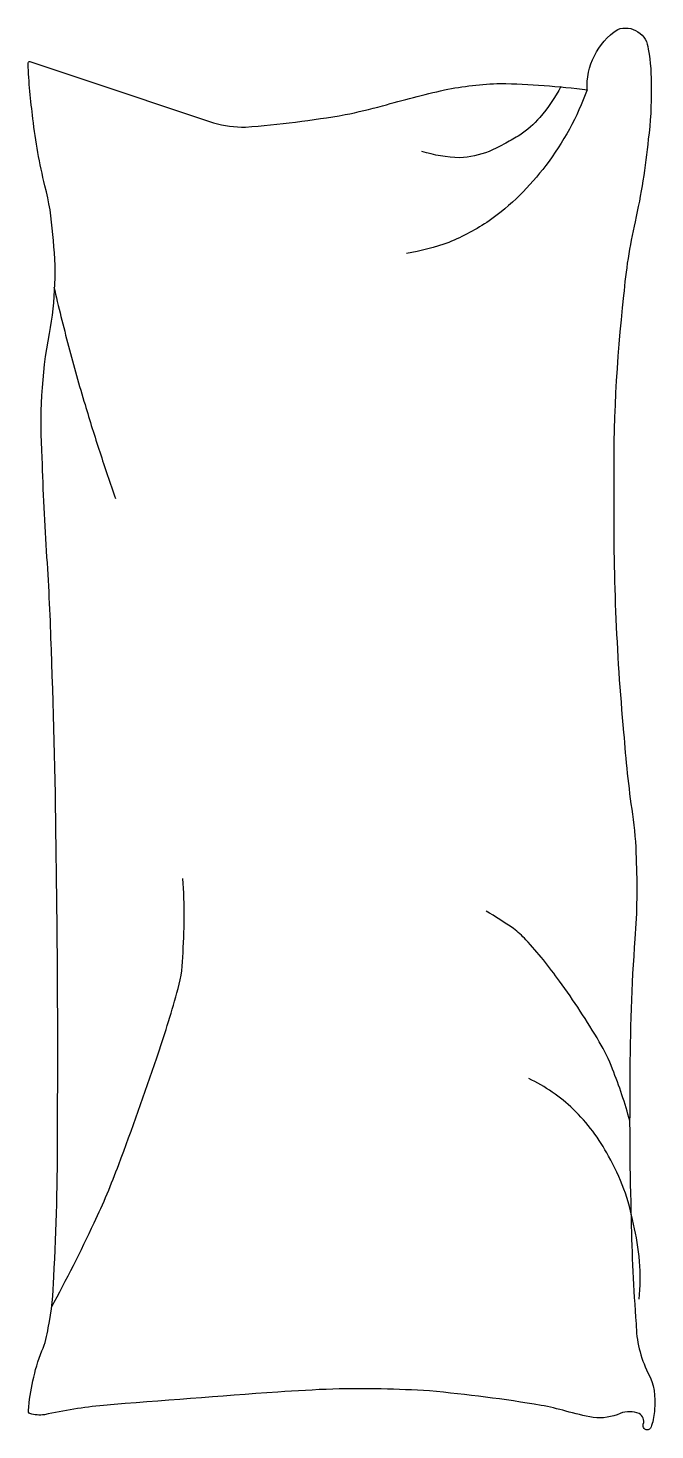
# Model space of a CAD drawing. Extents: x -19571 to -19186, y -26612 to -25752.
import ezdxf

# ---------------------------------------------------------------- set-up
doc = ezdxf.new("R2010")
doc.units = 0
doc.header["$LTSCALE"] = 20
doc.header["$MEASUREMENT"] = 0
doc.layers.get('0').update_dxf_attribs({"linetype": 'CONTINUOUS'})

msp = doc.modelspace()

# ---------------------------------------------------------------- linework, layer by layer
at = {"color": 5}
for points in [[(-19227.88, -25790.49, -0.263368), (-19209.09, -25753.22, -0.494818), (-19190.35, -25765.45, -0.049225), (-19188.61, -25789.01, -0.036831), (-19190.35, -25820.53, -0.031893), (-19198.49, -25871.17, 0.035782), (-19205.47, -25916.39, 0.032941), (-19211.39, -26035.94, 0.026564), (-19205.47, -26184.24, 0.017905), (-19200.11, -26234.26, -0.033397), (-19197.86, -26261.2, -0.03204), (-19198.59, -26310.65, 0.018442), (-19201.61, -26396.41, 0.010837), (-19200.86, -26482.76, 0.014624), (-19197.86, -26546.64, 0.111249), (-19190.55, -26576.7, -0.153708), (-19186.6, -26599.22, -0.076444), (-19188.32, -26609.13, -0.215512), (-19190.35, -26611.74, -0.585858), (-19193.4, -26608.19, 0.363489), (-19195.98, -26601.72, 0.191716), (-19207.51, -26601.65, -0.129675), (-19224.13, -26604.23, -0.01735), (-19240.93, -26600.23, 0.019326), (-19256.03, -26596.71, 0.018818), (-19324.41, -26587.9, 0.021828), (-19383.64, -26586.7, 0.006204), (-19417.49, -26588.55, 0.001963), (-19524.38, -26596.71, 0.028341), (-19560.51, -26602.42, -0.117014), (-19569.42, -26601.72, -0.36606), (-19570.35, -26599.82, -0.03973), (-19567.55, -26581.69, -0.048309), (-19562.06, -26563.37, 0.062981), (-19558.16, -26549.14, 0.04058), (-19554.78, -26517.95, 0.014345), (-19552.53, -26428.96, 0.005484), (-19553.28, -26261.7, 0.007153), (-19556.29, -26133.51, 0.008762), (-19558.97, -26076.78, -0.008153), (-19561.92, -26015.83, -0.06251), (-19557.51, -25939.66, 0.078669), (-19555.47, -25878.88, 0.047825), (-19560.19, -25849.06, -0.034494), (-19567.55, -25808.01, -0.023571), (-19570.56, -25774.23, -0.510228), (-19569.42, -25772.96), (-19539.4, -25782.98), (-19456.83, -25810.52, 0.073041), (-19437.25, -25813.12, 0.023305), (-19376.13, -25805.51, 0.018299), (-19353.29, -25800.08, -0.01097), (-19315.29, -25790.29, -0.042281), (-19280.98, -25786.42, -0.027201), (-19227.59, -25790.29)], [(-19243.9, -25788.28, -0.05369), (-19256.88, -25807.22, -0.070312), (-19269.17, -25818.03, -0.015448), (-19277.72, -25823.01, -0.013244), (-19287.93, -25828.05, -0.082127), (-19306.01, -25832.03, -0.064164), (-19329.22, -25828.05)], [(-19227.87, -25790.25, -0.077379), (-19253.21, -25836.66, -0.077379), (-19287.93, -25870.61, -0.047525), (-19312.55, -25883.84, -0.047525), (-19338.6, -25890.64)], [(-19554.76, -25911.01, 0.009729), (-19545.73, -25947.39, 0.009729), (-19535.64, -25983.28, 0.007971), (-19526.6, -26012.27, 0.007971), (-19516.88, -26040.87)], [(-19556.29, -26536.62, 0.016108), (-19530.05, -26484.73, 0.024599), (-19515, -26448.99, 0.009477), (-19491.7, -26383.61, 0.015937), (-19479.35, -26343.83, 0.072521), (-19475.76, -26322.04, 0.033339), (-19475.59, -26273.72)], [(-19201.68, -26422.3, 0.027842), (-19212.29, -26390.59, 0.048685), (-19220.38, -26373.88, 0.023666), (-19244.73, -26336.64, 0.031223), (-19265.41, -26311.28, 0.046801), (-19273.08, -26304.47, 0.023191), (-19289.81, -26293.75)], [(-19195.98, -26531.62, 0.088153), (-19199.52, -26485.58, 0.088153), (-19214.75, -26443.98, 0.077547), (-19236.36, -26415.12, 0.077547), (-19263.54, -26396.41)]]:
    msp.add_lwpolyline(points, format="xyb", dxfattribs=at)

doc.saveas('drawing.dxf')
